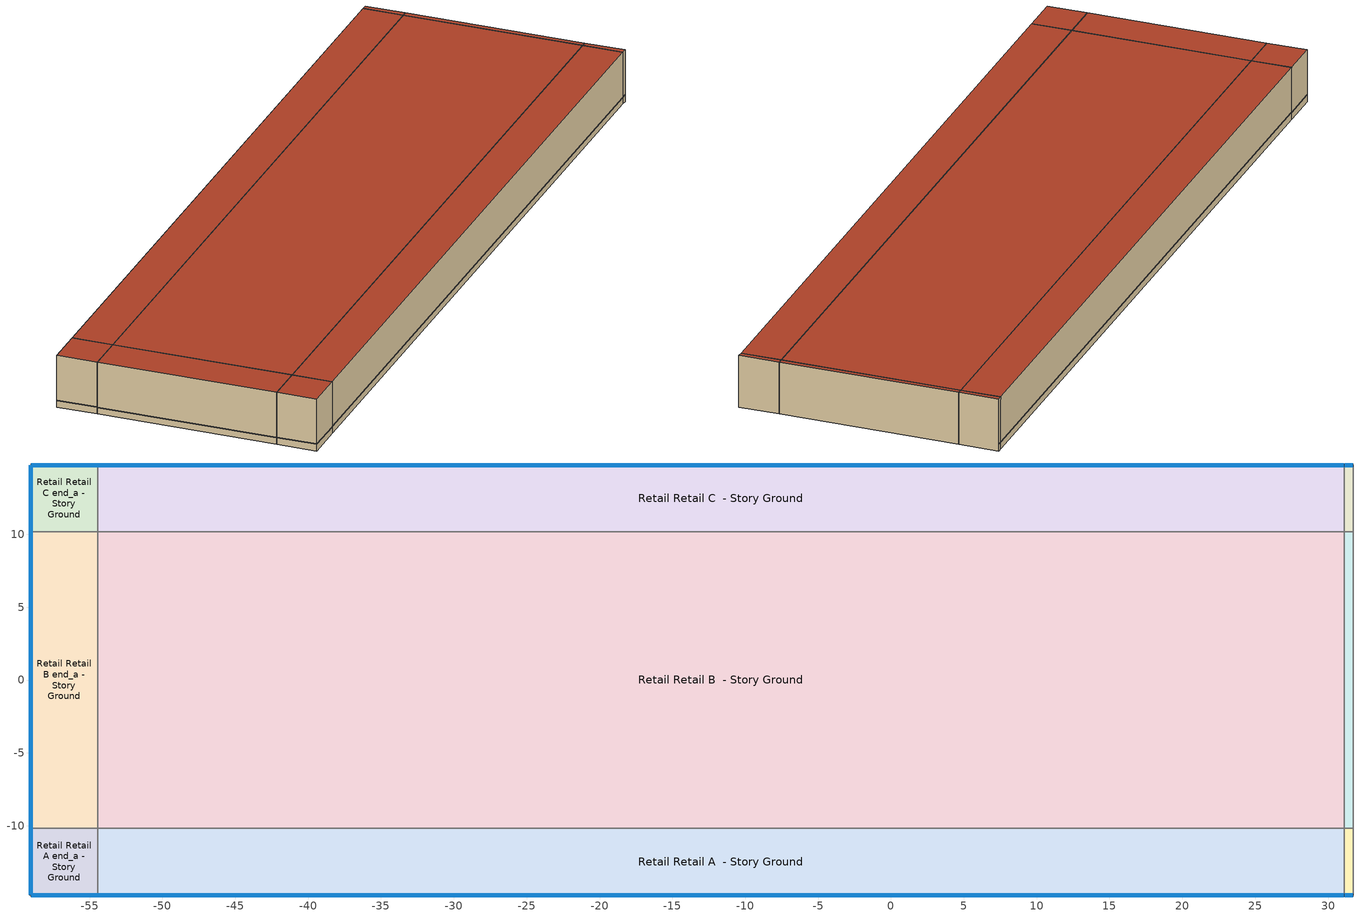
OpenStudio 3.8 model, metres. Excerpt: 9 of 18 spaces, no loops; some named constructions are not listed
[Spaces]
Retail Retail A end_a - Story Ground
 floor ground (Foundation F 126 Perim 914 Area 209): -59.02,-14.76 -59.02,-10.18 -54.45,-10.18 -54.45,-14.76 z0
 wall outside: -59.02,-10.18 -59.02,-14.76 -54.45,-14.76 z0:6.1
 wall to Retail Retail B end_a - Story Ground: -54.45,-10.18 -59.02,-10.18 z0:6.1
 wall to Retail Retail A  - Story Ground: -54.45,-14.76 -54.45,-10.18 z0:6.1
 window (Window U-0.75 SHGC 0.48): -59.02,-10.21 -59.02,-14.73 / -59,-14.76 -54.48,-14.76 z0.76:0.82
 roof outside: -54.45,-14.76 -54.45,-10.18 -59.02,-10.18 -59.02,-14.76 z6.1
Retail Retail B end_a - Story Ground
 floor ground (Foundation F 126 Perim 2037 Area 9312): -59.02,-10.18 -59.02,10.18 -54.45,10.18 -54.45,-10.18 z0
 wall outside: -59.02,10.18 -59.02,-10.18 z0:6.1
 wall to Retail Retail C end_a - Story Ground: -54.45,10.18 -59.02,10.18 z0:6.1
 wall to Retail Retail B  - Story Ground: -54.45,-10.18 -54.45,10.18 z0:6.1
 window (Window U-0.75 SHGC 0.48): -59.02,10.16 -59.02,-10.16 z0.76:0.82
 roof outside: -54.45,-10.18 -54.45,10.18 -59.02,10.18 -59.02,-10.18 z6.1
Retail Retail C end_a - Story Ground
 floor ground (Foundation F 126 Perim 914 Area 209): -59.02,10.18 -59.02,14.76 -54.45,14.76 -54.45,10.18 z0
 wall outside: -54.45,14.76 -59.02,14.76 -59.02,10.18 z0:6.1
 wall to Retail Retail C  - Story Ground: -54.45,10.18 -54.45,14.76 z0:6.1
 window (Window U-0.75 SHGC 0.48): -59.02,14.73 -59.02,10.21 / -54.48,14.76 -59,14.76 z0.76:0.82
 roof outside: -54.45,10.18 -54.45,14.76 -59.02,14.76 -59.02,10.18 z6.1
Retail Retail A  - Story Ground
 floor ground (Foundation F 126 Perim 8556 Area 39117): -54.45,-14.76 -54.45,-10.18 31.11,-10.18 31.11,-14.76 z0
 wall outside: -54.45,-14.76 31.11,-14.76 z0:6.1
 wall to Retail Retail B  - Story Ground: 31.11,-10.18 -54.45,-10.18 z0:6.1
 wall to Retail Entry A  - Story Ground: 31.11,-14.76 31.11,-10.18 z0:6.1
 window (Window U-0.75 SHGC 0.48): -54.43,-14.76 31.08,-14.76 z0.76:0.82
 roof outside: 31.11,-14.76 31.11,-10.18 -54.45,-10.18 -54.45,-14.76 z6.1
Retail Retail B  - Story Ground
 floor ground (Foundation F 126 Perim 0 Area 174266): -54.45,-10.18 -54.45,10.18 31.11,10.18 31.11,-10.18 z0
 wall to Retail Retail C  - Story Ground: 31.11,10.18 -54.45,10.18 z0:6.1
 wall to Retail Entry B  - Story Ground: 31.11,-10.18 31.11,10.18 z0:6.1
 roof outside: 31.11,-10.18 31.11,10.18 -54.45,10.18 -54.45,-10.18 z6.1
Retail Retail C  - Story Ground
 floor ground (Foundation F 126 Perim 8556 Area 39117): -54.45,10.18 -54.45,14.76 31.11,14.76 31.11,10.18 z0
 wall outside: 31.11,14.76 -54.45,14.76 z0:6.1
 wall to Retail Entry C  - Story Ground: 31.11,10.18 31.11,14.76 z0:6.1
 window (Window U-0.75 SHGC 0.48): 31.08,14.76 -54.43,14.76 z0.76:0.82
 roof outside: 31.11,10.18 31.11,14.76 -54.45,14.76 -54.45,10.18 z6.1
Retail Entry A  - Story Ground
 floor ground (Foundation F 126 Perim 061 Area 281): 31.11,-14.76 31.11,-10.18 31.72,-10.18 31.72,-14.76 z0
 wall outside: 31.11,-14.76 31.72,-14.76 z0:6.1
 wall to Retail Entry B  - Story Ground: 31.72,-10.18 31.11,-10.18 z0:6.1
 wall to Retail Point_of_Sale A  - Story Ground: 31.72,-14.76 31.72,-10.18 z0:6.1
 window (Window U-0.75 SHGC 0.48): 31.13,-14.76 31.69,-14.76 z0.76:0.83
 roof outside: 31.72,-14.76 31.72,-10.18 31.11,-10.18 31.11,-14.76 z6.1
Retail Entry B  - Story Ground
 floor ground (Foundation F 126 Perim 0 Area 125): 31.11,-10.18 31.11,10.18 31.72,10.18 31.72,-10.18 z0
 wall to Retail Entry C  - Story Ground: 31.72,10.18 31.11,10.18 z0:6.1
 wall to Retail Point_of_Sale B  - Story Ground: 31.72,-10.18 31.72,10.18 z0:6.1
 roof outside: 31.72,-10.18 31.72,10.18 31.11,10.18 31.11,-10.18 z6.1
Retail Entry C  - Story Ground
 floor ground (Foundation F 126 Perim 061 Area 281): 31.11,10.18 31.11,14.76 31.72,14.76 31.72,10.18 z0
 wall outside: 31.72,14.76 31.11,14.76 z0:6.1
 wall to Retail Point_of_Sale C  - Story Ground: 31.72,10.18 31.72,14.76 z0:6.1
 window (Window U-0.75 SHGC 0.48): 31.69,14.76 31.13,14.76 z0.76:0.83
 roof outside: 31.72,10.18 31.72,14.76 31.11,14.76 31.11,10.18 z6.1
[Schedule:Ruleset]
Name | Default Day Schedule | Summer Design Day Schedule | Winter Design Day Schedule
Clothing Schedule | Clothing Schedule Default Winter Clothes
Mercantile_Retail BLDG_LIGHT_EndUseData | Mercantile_Retail BLDG_LIGHT_EndUseData Default | Mercantile_Retail BLDG_LIGHT_EndUseData Summer Design Day | Mercantile_Retail BLDG_LIGHT_EndUseData Winter Design Day
Mercantile_Retail BLDG_EQUIP_EndUseData | Mercantile_Retail BLDG_EQUIP_EndUseData Default | Mercantile_Retail BLDG_EQUIP_EndUseData Summer Design Day | Mercantile_Retail BLDG_EQUIP_EndUseData Winter Design Day
Retail Infil Half On | Retail Infil Half On Default | Retail Infil Half On Summer Design Day | Retail Infil Half On Winter Design Day
Mercantile_Retail BLDG_LIGHT_EndUseData BPR Adjusted | Mercantile_Retail BLDG_LIGHT_EndUseData Default 1 | Mercantile_Retail BLDG_LIGHT_EndUseData Summer Design Day 1 | Mercantile_Retail BLDG_LIGHT_EndUseData Winter Design Day 1
Mercantile_Retail BLDG_EQUIP_EndUseData BPR Adjusted | Mercantile_Retail BLDG_EQUIP_EndUseData Default 1 | Mercantile_Retail BLDG_EQUIP_EndUseData Summer Design Day 1 | Mercantile_Retail BLDG_EQUIP_EndUseData Winter Design Day 1
[Schedule:Day]
Clothing Schedule Default Winter Clothes; Mercantile_Retail BLDG_LIGHT_EndUseData Summer Design Day; Mercantile_Retail BLDG_EQUIP_EndUseData Summer Design Day; Retail Infil Half On Winter Design Day; Mercantile_Retail BLDG_LIGHT_EndUseData Summer Design Day 1; Mercantile_Retail BLDG_EQUIP_EndUseData Summer Design Day 1: 24, 0, 1
Clothing Schedule Summer Clothes: 24, 0, 0.5
Air Velocity Schedule Default: 24, 0, 0.2
Work Efficiency Schedule Default; Mercantile_Retail BLDG_LIGHT_EndUseData Winter Design Day; Mercantile_Retail BLDG_EQUIP_EndUseData Winter Design Day; Mercantile_Retail BLDG_LIGHT_EndUseData Winter Design Day 1; Mercantile_Retail BLDG_EQUIP_EndUseData Winter Design Day 1: 24, 0, 0
Retail Bldg Occ Sat Day: Average, 4, 45, 0, 5, 0, 0.025, 5, 15, 0.05, 5, 30, 0.075, 5, 45, 0.1, 6, 0, 0.125, 6, 15, 0.15, 6, 30, 0.175, 6, 45, 0.2, 7, 0, 0.275, 7, 15, 0.35, 7, 30, 0.425, 7, 45, 0.5, 8, 0, 0.525, 8, 15, 0.55, 8, 30, 0.575, 8, 45, 0.6, 9, 0, 0.636364, 9, 15, 0.672727, 9, 30, 0.709091, 9, 45, 0.745455, 10, 0, 0.781818, 10, 7, 0.8, 15, 30, 0.8, 15, 45, 0.75, 16, 0, 0.7, 16, 15, 0.65, 16, 30, 0.6, 16, 45, 0.5, 17, 0, 0.4, 17, 15, 0.3, 17, 30, 0.2, 19, 30, 0.2, 19, 45, 0.175, 20, 0, 0.15, 20, 15, 0.125, 20, 30, 0.1, 20, 45, 0.075, 21, 0, 0.05, 21, 15, 0.025, 21, 30, 0, 24, 0, 0
Retail Bldg Occ Sun Day: Average, 5, 45, 0, 6, 0, 0.025, 6, 15, 0.05, 6, 30, 0.075, 6, 45, 0.1, 7, 0, 0.125, 7, 15, 0.15, 7, 30, 0.175, 7, 45, 0.2, 8, 15, 0.2, 8, 30, 0.217391, 8, 45, 0.234783, 9, 0, 0.252174, 9, 15, 0.269565, 9, 30, 0.286957, 9, 45, 0.304348, 10, 0, 0.321739, 10, 15, 0.33913, 10, 30, 0.356522, 10, 45, 0.373913, 11, 0, 0.391304, 11, 7, 0.4, 15, 30, 0.4, 15, 45, 0.35, 16, 0, 0.3, 16, 15, 0.25, 16, 30, 0.2, 16, 45, 0.175, 17, 0, 0.15, 17, 15, 0.125, 17, 30, 0.1, 17, 45, 0.075, 18, 0, 0.05, 18, 15, 0.025, 18, 30, 0, 24, 0, 0
Mercantile_Retail BLDG_LIGHT_EndUseData Default: Average, 0, 15, 0.0949353, 0, 30, 0.0826573, 0, 45, 0.0804308, 1, 0, 0.0782042, 1, 15, 0.0759777, 1, 30, 0.0737512, 1, 45, 0.0718121, 2, 0, 0.069873, 2, 15, 0.0679339, 2, 30, 0.0659947, 2, 45, 0.0655365, 3, 0, 0.0650782, 3, 15, 0.0646199, 3, 30, 0.0641616, 3, 45, 0.0659415, 4, 0, 0.0677214, 4, 15, 0.0695013, 4, 30, 0.0712813, 4, 45, 0.0775099, 5, 0, 0.0837386, 5, 15, 0.0899672, 5, 30, 0.0961959, 5, 45, 0.112231, 6, 0, 0.128267, 6, 15, 0.144303, 6, 30, 0.160338, 6, 45, 0.216883, 7, 0, 0.273428, 7, 15, 0.329972, 7, 30, 0.386517, 7, 45, 0.482703, 8, 0, 0.578889, 8, 15, 0.675075, 8, 30, 0.771261, 8, 45, 0.813948, 9, 0, 0.856634, 9, 15, 0.899321, 9, 30, 0.942007, 9, 45, 0.949002, 10, 0, 0.955997, 10, 15, 0.962992, 10, 30, 0.969987, 10, 45, 0.970167, 11, 0, 0.970348, 11, 15, 0.970528, 11, 30, 0.970708, 11, 45, 0.970744, 12, 0, 0.970781, 12, 15, 0.970817, 12, 30, 0.970854, 12, 45, 0.970914, 13, 0, 0.970973, 13, 15, 0.971033, 13, 30, 0.971093, 13, 45, 0.971154, 14, 0, 0.971215, 14, 15, 0.971276, 14, 30, 0.971337, 14, 45, 0.971338, 15, 0, 0.971338, 15, 15, 0.971339, 15, 30, 0.97134, 15, 45, 0.971347, 16, 0, 0.971355, 16, 15, 0.971362, 16, 30, 0.971369, 16, 45, 0.971331, 17, 0, 0.971293, 17, 15, 0.971255, 17, 30, 0.971217, 17, 45, 0.971133, 18, 0, 0.971049, 18, 15, 0.970964, 18, 30, 0.97088, 18, 45, 0.970731, 19, 0, 0.970582, 19, 15, 0.970434, 19, 30, 0.970285, 19, 45, 0.969479, 20, 0, 0.968674, 20, 15, 0.967868, 20, 30, 0.967063, 20, 45, 0.935605, 21, 0, 0.904148, 21, 15, 0.872691, 21, 30, 0.841234, 21, 45, 0.733932, 22, 0, 0.626629, 22, 15, 0.519327, 22, 30, 0.412025, 22, 45, 0.341961, 23, 0, 0.271897, 23, 15, 0.201833, 23, 30, 0.131769, 23, 45, 0.119491, 24, 0, 0.107213
Mercantile_Retail BLDG_LIGHT_EndUseData Sun Day: Average, 0, 7, 0.0120797, 0, 15, 0.0148425, 0, 22, 0, 0, 30, 0.0160736, 0, 37, 0.000666459, 0, 45, 0.000999689, 1, 0, 0.0185358, 1, 15, 0.0197669, 1, 30, 0.020998, 1, 45, 0.0222291, 2, 0, 0.0234603, 2, 15, 0.0246914, 2, 30, 0.0259225, 2, 45, 0.0271536, 3, 0, 0.0283847, 3, 15, 0.0296158, 3, 30, 0.0308469, 3, 45, 0.032078, 4, 0, 0.057921, 4, 15, 0.0837639, 4, 30, 0.109607, 4, 45, 0.13545, 5, 0, 0.216429, 5, 15, 0.297409, 5, 30, 0.378389, 5, 45, 0.459369, 6, 0, 0.549329, 6, 15, 0.63929, 6, 30, 0.72925, 6, 45, 0.819211, 7, 0, 0.855848, 7, 15, 0.892486, 7, 30, 0.929123, 7, 45, 0.965761, 8, 0, 0.966696, 8, 15, 0.967631, 8, 30, 0.968566, 8, 45, 0.969502, 9, 0, 0.969548, 9, 15, 0.969594, 9, 30, 0.969639, 9, 45, 0.969685, 10, 0, 0.969731, 10, 15, 0.969777, 10, 30, 0.969823, 10, 37, 0.969846, 10, 52, 0.969939, 11, 7, 0.970032, 11, 22, 0.970125, 11, 37, 0.970218, 11, 52, 0.970234, 12, 7, 0.970249, 12, 22, 0.970264, 12, 37, 0.970279, 12, 52, 0.970226, 13, 7, 0.970174, 13, 22, 0.970122, 13, 37, 0.97007, 13, 52, 0.970023, 14, 7, 0.969977, 14, 22, 0.96993, 14, 37, 0.969884, 14, 52, 0.969837, 15, 7, 0.969791, 15, 22, 0.969744, 15, 30, 0.969721, 15, 45, 0.969178, 16, 0, 0.968636, 16, 15, 0.968094, 16, 30, 0.967552, 16, 45, 0.95907, 17, 0, 0.950588, 17, 15, 0.942107, 17, 30, 0.933625, 17, 45, 0.895818, 18, 0, 0.85801, 18, 15, 0.820203, 18, 30, 0.782395, 18, 45, 0.730671, 19, 0, 0.678948, 19, 15, 0.627224, 19, 30, 0.575501, 19, 45, 0.527684, 20, 0, 0.479867, 20, 15, 0.43205, 20, 30, 0.384233, 20, 45, 0.329806, 21, 0, 0.275379, 21, 15, 0.220951, 21, 30, 0.166524, 21, 45, 0.141305, 22, 0, 0.116087, 22, 15, 0.0908682, 22, 30, 0.0656497, 22, 45, 0.055206, 23, 0, 0.0447623, 23, 15, 0.0343186, 23, 30, 0.0238749, 23, 45, 0.0191568, 24, 0, 0.0144388
Mercantile_Retail BLDG_EQUIP_EndUseData Default: Average, 0, 15, 0.61362, 0, 30, 0.59928, 0, 45, 0.58494, 1, 0, 0.571605, 1, 15, 0.55827, 1, 30, 0.544935, 1, 45, 0.5316, 2, 0, 0.5181, 2, 15, 0.5046, 2, 30, 0.4314, 2, 45, 0.428325, 3, 0, 0.42525, 3, 15, 0.422175, 3, 30, 0.4191, 3, 45, 0.4186, 4, 0, 0.4181, 4, 15, 0.4176, 4, 30, 0.4171, 4, 45, 0.417625, 5, 0, 0.41815, 5, 15, 0.418675, 5, 30, 0.4192, 5, 45, 0.420075, 6, 0, 0.42095, 6, 15, 0.421825, 6, 30, 0.4227, 6, 45, 0.425075, 7, 0, 0.42745, 7, 15, 0.429825, 7, 30, 0.4322, 7, 45, 0.4372, 8, 0, 0.4422, 8, 15, 0.4472, 8, 30, 0.4522, 8, 45, 0.46335, 9, 0, 0.4745, 9, 15, 0.48565, 9, 30, 0.4968, 9, 45, 0.5121, 10, 0, 0.5274, 10, 15, 0.5427, 10, 30, 0.558, 10, 45, 0.566565, 11, 0, 0.575129, 11, 15, 0.583694, 11, 30, 0.592259, 11, 45, 0.600824, 12, 0, 0.609388, 12, 15, 0.617953, 12, 30, 0.626518, 12, 37, 0.6308, 12, 52, 0.647975, 13, 7, 0.66515, 13, 22, 0.682325, 13, 37, 0.6995, 13, 52, 0.712125, 14, 7, 0.72475, 14, 22, 0.737375, 14, 37, 0.75, 14, 52, 0.75605, 15, 7, 0.7621, 15, 22, 0.76815, 15, 37, 0.7742, 15, 52, 0.776275, 16, 7, 0.77835, 16, 22, 0.780425, 16, 37, 0.7825, 16, 52, 0.783725, 17, 7, 0.78495, 17, 22, 0.786175, 17, 37, 0.7874, 17, 52, 0.788094, 18, 7, 0.788788, 18, 22, 0.789482, 18, 37, 0.790176, 18, 52, 0.790871, 19, 7, 0.791565, 19, 22, 0.792259, 19, 37, 0.792953, 19, 45, 0.7933, 20, 0, 0.789075, 20, 15, 0.78485, 20, 30, 0.780625, 20, 45, 0.7764, 21, 0, 0.768975, 21, 15, 0.76155, 21, 30, 0.754125, 21, 45, 0.7467, 22, 0, 0.735225, 22, 15, 0.72375, 22, 30, 0.712275, 22, 45, 0.7008, 23, 0, 0.686175, 23, 15, 0.67155, 23, 30, 0.656925, 23, 45, 0.6423, 24, 0, 0.62796
Mercantile_Retail BLDG_EQUIP_EndUseData Wknd Day; autogen Schedule Rule 7 1_day_sch: Average, 0, 15, 0.135921, 0, 30, 0.107766, 0, 45, 0.103504, 1, 0, 0.0992427, 1, 15, 0.0949812, 1, 30, 0.0907196, 1, 45, 0.0829189, 2, 0, 0.0751182, 2, 15, 0.0673174, 2, 30, 0.0595167, 2, 45, 0.0516437, 3, 0, 0.0437708, 3, 15, 0.0358978, 3, 30, 0.0280249, 3, 45, 0.0225355, 4, 0, 0.017046, 4, 15, 0.0115566, 4, 30, 0.00606724, 4, 45, 0.00455043, 5, 0, 0.00303362, 5, 15, 0.00151681, 5, 30, 0, 5, 45, 0.00527272, 6, 0, 0.0105454, 6, 15, 0.0158182, 6, 30, 0.0210909, 6, 45, 0.0288916, 7, 0, 0.0366923, 7, 15, 0.0444931, 7, 30, 0.0522938, 7, 45, 0.061828, 8, 0, 0.0713623, 8, 15, 0.0808965, 8, 30, 0.0904307, 8, 45, 0.102926, 9, 0, 0.115422, 9, 15, 0.127918, 9, 30, 0.140413, 9, 45, 0.147781, 10, 0, 0.155148, 10, 15, 0.162515, 10, 30, 0.169883, 10, 45, 0.177683, 11, 0, 0.185484, 11, 15, 0.193285, 11, 30, 0.201086, 11, 45, 0.215676, 12, 0, 0.230266, 12, 15, 0.244856, 12, 30, 0.259447, 12, 45, 0.279165, 13, 0, 0.298884, 13, 15, 0.318602, 13, 30, 0.338321, 13, 45, 0.362806, 14, 0, 0.387292, 14, 15, 0.411778, 14, 30, 0.436263, 14, 45, 0.465949, 15, 0, 0.495635, 15, 15, 0.525322, 15, 30, 0.555008, 15, 45, 0.577543, 16, 0, 0.600079, 16, 15, 0.622614, 16, 30, 0.64515, 16, 45, 0.658367, 17, 0, 0.671585, 17, 15, 0.684803, 17, 30, 0.698021, 17, 45, 0.700766, 18, 0, 0.703511, 18, 15, 0.706255, 18, 30, 0.709, 18, 45, 0.702355, 19, 0, 0.69571, 19, 15, 0.689065, 19, 30, 0.68242, 19, 45, 0.665952, 20, 0, 0.649483, 20, 15, 0.633015, 20, 30, 0.616547, 20, 45, 0.590978, 21, 0, 0.565409, 21, 15, 0.53984, 21, 30, 0.514271, 21, 45, 0.480684, 22, 0, 0.447098, 22, 15, 0.413511, 22, 30, 0.379925, 22, 45, 0.34004, 23, 0, 0.300155, 23, 15, 0.26027, 23, 30, 0.220385, 23, 45, 0.19223, 24, 0, 0.164075
Retail Infil Half On Default; Retail Infil Half On Summer Design Day: 6, 0, 1, 21, 0, 0.5, 24, 0, 1
Retail Infil Half On Sat Day: 6, 0, 1, 22, 0, 0.5, 24, 0, 1
Retail Infil Half On Sun Day: 8, 0, 1, 17, 0, 0.5, 24, 0, 1
Retail HtgSetp Sat Day: Average, 4, 15, 14.4444, 21, 0, 20, 24, 0, 14.4444
Retail HtgSetp Sun Day: Average, 5, 15, 14.4444, 18, 0, 20, 24, 0, 14.4444
Retail ClgSetp Sat Day: Average, 4, 15, 25, 21, 0, 21.6667, 24, 0, 25
Retail ClgSetp Sun Day: Average, 5, 15, 25, 18, 0, 21.6667, 24, 0, 25
Building Hours of Operation NonResidential Saturday; Building Hours of Operation NonResidential Sunday: 7, 15, 0, 17, 0, 1, 24, 0, 0
autogen Mercantile_Retail BLDG_LIGHT_EndUseData 1_day_sch: Average, 0, 15, 0.0329501, 0, 30, 0.0198038, 0, 45, 0.0174198, 1, 0, 0.0150358, 1, 15, 0.0126519, 1, 30, 0.0102679, 1, 45, 0.00819161, 2, 0, 0.00611536, 2, 15, 0.0040391, 2, 30, 0.00196284, 2, 45, 0.00147213, 3, 0, 0.000981422, 3, 15, 0.000490711, 3, 30, 0, 3, 45, 0.00190581, 4, 0, 0.00381163, 4, 15, 0.00571744, 4, 30, 0.00762326, 4, 45, 0.0142924, 5, 0, 0.0209616, 5, 15, 0.0276308, 5, 30, 0.0343, 5, 45, 0.0514696, 6, 0, 0.0686393, 6, 15, 0.0858089, 6, 30, 0.102979, 6, 45, 0.163522, 7, 0, 0.224066, 7, 15, 0.28461, 7, 30, 0.345154, 7, 45, 0.448142, 8, 0, 0.551131, 8, 15, 0.65412, 8, 30, 0.757108, 8, 45, 0.802814, 9, 0, 0.84852, 9, 15, 0.894225, 9, 30, 0.939931, 9, 45, 0.94742, 10, 0, 0.95491, 10, 15, 0.9624, 10, 30, 0.969889, 10, 45, 0.970082, 11, 0, 0.970275, 11, 15, 0.970468, 11, 30, 0.970661, 11, 45, 0.9707, 12, 0, 0.970739, 12, 15, 0.970778, 12, 30, 0.970817, 12, 45, 0.970881, 13, 0, 0.970945, 13, 15, 0.971009, 13, 30, 0.971073, 13, 45, 0.971138, 14, 0, 0.971204, 14, 15, 0.971269, 14, 30, 0.971334, 14, 45, 0.971335, 15, 0, 0.971336, 15, 15, 0.971337, 15, 30, 0.971338, 15, 45, 0.971346, 16, 0, 0.971354, 16, 15, 0.971361, 16, 30, 0.971369, 16, 45, 0.971329, 17, 0, 0.971288, 17, 15, 0.971247, 17, 30, 0.971207, 17, 45, 0.971116, 18, 0, 0.971026, 18, 15, 0.970936, 18, 30, 0.970845, 18, 45, 0.970686, 19, 0, 0.970527, 19, 15, 0.970367, 19, 30, 0.970208, 19, 45, 0.969345, 20, 0, 0.968483, 20, 15, 0.96762, 20, 30, 0.966758, 20, 45, 0.933076, 21, 0, 0.899394, 21, 15, 0.865712, 21, 30, 0.83203, 21, 45, 0.717139, 22, 0, 0.602248, 22, 15, 0.487357, 22, 30, 0.372466, 22, 45, 0.297447, 23, 0, 0.222427, 23, 15, 0.147408, 23, 30, 0.0723891, 23, 45, 0.0592428, 24, 0, 0.0460965
autogen Retail Activity 0_day_sch; autogen Retail Activity 1_day_sch: Average, 24, 0, 120
autogen Retail FRONT ENTRY COOLING 0_day_sch; autogen Retail FRONT ENTRY COOLING 1_day_sch: Average, 24, 0, 90
Mercantile_Retail BLDG_LIGHT_EndUseData Default 1: No, 0, 15, 0.0329501, 0, 30, 0.0198038, 0, 45, 0.0174198, 1, 0, 0.0150358, 1, 15, 0.0126519, 1, 30, 0.0102679, 1, 45, 0.00819161, 2, 0, 0.00611536, 2, 15, 0.0040391, 2, 30, 0.00196284, 2, 45, 0.00147213, 3, 0, 0.000981422, 3, 15, 0.000490711, 3, 30, 0, 3, 45, 0.00190581, 4, 0, 0.00381163, 4, 15, 0.00571744, 4, 30, 0.00762326, 4, 45, 0.0142924, 5, 0, 0.0209616, 5, 15, 0.0276308, 5, 30, 0.0343, 5, 45, 0.0514696, 6, 0, 0.0686393, 6, 15, 0.0858089, 6, 30, 0.102979, 6, 45, 0.163522, 7, 0, 0.224066, 7, 15, 0.28461, 7, 30, 0.345154, 7, 45, 0.448142, 8, 0, 0.551131, 8, 15, 0.65412, 8, 30, 0.757108, 8, 45, 0.802814, 9, 0, 0.84852, 9, 15, 0.894225, 9, 30, 0.939931, 9, 45, 0.94742, 10, 0, 0.95491, 10, 15, 0.9624, 10, 30, 0.969889, 10, 45, 0.970082, 11, 0, 0.970275, 11, 15, 0.970468, 11, 30, 0.970661, 11, 45, 0.9707, 12, 0, 0.970739, 12, 15, 0.970778, 12, 30, 0.970817, 12, 45, 0.970881, 13, 0, 0.970945, 13, 15, 0.971009, 13, 30, 0.971073, 13, 45, 0.971138, 14, 0, 0.971204, 14, 15, 0.971269, 14, 30, 0.971334, 14, 45, 0.971335, 15, 0, 0.971336, 15, 15, 0.971337, 15, 30, 0.971338, 15, 45, 0.971346, 16, 0, 0.971354, 16, 15, 0.971361, 16, 30, 0.971369, 16, 45, 0.971329, 17, 0, 0.971288, 17, 15, 0.971247, 17, 30, 0.971207, 17, 45, 0.971116, 18, 0, 0.971026, 18, 15, 0.970936, 18, 30, 0.970845, 18, 45, 0.970686, 19, 0, 0.970527, 19, 15, 0.970367, 19, 30, 0.970208, 19, 45, 0.969345, 20, 0, 0.968483, 20, 15, 0.96762, 20, 30, 0.966758, 20, 45, 0.933076, 21, 0, 0.899394, 21, 15, 0.865712, 21, 30, 0.83203, 21, 45, 0.717139, 22, 0, 0.602248, 22, 15, 0.487357, 22, 30, 0.372466, 22, 45, 0.297447, 23, 0, 0.222427, 23, 15, 0.147408, 23, 30, 0.0723891, 23, 45, 0.0592428, 24, 0, 0.0460965
Mercantile_Retail BLDG_EQUIP_EndUseData Default 1: No, 0, 15, 0.414405, 0, 30, 0.384166, 0, 45, 0.353927, 1, 0, 0.325808, 1, 15, 0.297688, 1, 30, 0.269568, 1, 45, 0.241448, 2, 0, 0.212981, 2, 15, 0.184513, 2, 30, 0.0301547, 2, 45, 0.0236704, 3, 0, 0.0171861, 3, 15, 0.0107017, 3, 30, 0.00421744, 3, 45, 0.00316308, 4, 0, 0.00210872, 4, 15, 0.00105436, 4, 30, 0, 4, 45, 0.00110708, 5, 0, 0.00221415, 5, 15, 0.00332123, 5, 30, 0.00442831, 5, 45, 0.00627344, 6, 0, 0.00811857, 6, 15, 0.0099637, 6, 30, 0.0118088, 6, 45, 0.016817, 7, 0, 0.0218252, 7, 15, 0.0268334, 7, 30, 0.0318417, 7, 45, 0.0423852, 8, 0, 0.0529288, 8, 15, 0.0634724, 8, 30, 0.074016, 8, 45, 0.0975282, 9, 0, 0.12104, 9, 15, 0.144553, 9, 30, 0.168065, 9, 45, 0.200328, 10, 0, 0.232592, 10, 15, 0.264855, 10, 30, 0.297118, 10, 45, 0.315179, 11, 0, 0.33324, 11, 15, 0.3513, 11, 30, 0.369361, 11, 45, 0.387421, 12, 0, 0.405482, 12, 15, 0.423542, 12, 30, 0.441603, 12, 37, 0.450633, 12, 52, 0.48685, 13, 7, 0.523068, 13, 22, 0.559285, 13, 37, 0.595502, 13, 52, 0.622125, 14, 7, 0.648747, 14, 22, 0.67537, 14, 37, 0.701992, 14, 52, 0.71475, 15, 7, 0.727508, 15, 22, 0.740266, 15, 37, 0.753023, 15, 52, 0.757399, 16, 7, 0.761775, 16, 22, 0.76615, 16, 37, 0.770526, 16, 52, 0.773109, 17, 7, 0.775692, 17, 22, 0.778275, 17, 37, 0.780859, 17, 52, 0.782322, 18, 7, 0.783786, 18, 22, 0.78525, 18, 37, 0.786713, 18, 52, 0.788177, 19, 7, 0.789641, 19, 22, 0.791104, 19, 37, 0.792568, 19, 45, 0.7933, 20, 0, 0.784391, 20, 15, 0.775481, 20, 30, 0.766572, 20, 45, 0.757663, 21, 0, 0.742005, 21, 15, 0.726348, 21, 30, 0.710691, 21, 45, 0.695034, 22, 0, 0.670836, 22, 15, 0.646639, 22, 30, 0.622441, 22, 45, 0.598244, 23, 0, 0.567404, 23, 15, 0.536563, 23, 30, 0.505723, 23, 45, 0.474883, 24, 0, 0.444644
[Schedule:Rule]
Schedule Rule 1: Schedule Ruleset=Clothing Schedule; Rule Order=0; Day Schedule=Clothing Schedule Summer Clothes; Date Specification Type=DateRange; Start Month=5; Start Day=1; End Month=9; End Day=30
Schedule Rule 5: Schedule Ruleset=Mercantile_Retail BLDG_LIGHT_EndUseData; Rule Order=0; Day Schedule=Mercantile_Retail BLDG_LIGHT_EndUseData Sun Day; Date Specification Type=DateRange; Start Month=1; Start Day=1; End Month=12; End Day=31; Apply Sunday=Yes
Schedule Rule 7: Schedule Ruleset=Mercantile_Retail BLDG_EQUIP_EndUseData; Rule Order=0; Day Schedule=Mercantile_Retail BLDG_EQUIP_EndUseData Wknd Day; Date Specification Type=DateRange; Start Month=1; Start Day=1; End Month=12; End Day=31; Apply Sunday=Yes; Apply Saturday=Yes
Schedule Rule 8: Schedule Ruleset=Retail Infil Half On; Rule Order=1; Day Schedule=Retail Infil Half On Sat Day; Date Specification Type=DateRange; Start Month=1; Start Day=1; End Month=12; End Day=31; Apply Saturday=Yes
Schedule Rule 9: Schedule Ruleset=Retail Infil Half On; Rule Order=0; Day Schedule=Retail Infil Half On Sun Day; Date Specification Type=DateRange; Start Month=1; Start Day=1; End Month=12; End Day=31; Apply Sunday=Yes
autogen Schedule Rule 7 1: Schedule Ruleset=Mercantile_Retail BLDG_EQUIP_EndUseData; Rule Order=1; Day Schedule=autogen Schedule Rule 7 1_day_sch; Date Specification Type=SpecificDates; Apply Sunday=Yes; Apply Saturday=Yes; Apply Monday=Yes; Apply Tuesday=Yes; Apply Wednesday=Yes; Apply Thursday=Yes; Apply Friday=Yes; Specific Month 1=1; Specific Day 1=7; Specific Month 2=1; Specific Day 2=14; Specific Month 3=1; Specific Day 3=21; Specific Month 4=1; Specific Day 4=28; Specific Month 5=2; Specific Day 5=4; Specific Month 6=2; Specific Day 6=11; Specific Month 7=2; Specific Day 7=18; Specific Month 8=2; Specific Day 8=25; Specific Month 9=3; Specific Day 9=4; Specific Month 10=3; Specific Day 10=11; Specific Month 11=3; Specific Day 11=18; Specific Month 12=3; Specific Day 12=25; Specific Month 13=4; Specific Day 13=1; Specific Month 14=4; Specific Day 14=8; Specific Month 15=4; Specific Day 15=15; Specific Month 16=4; Specific Day 16=22; Specific Month 17=4; Specific Day 17=29; Specific Month 18=5; Specific Day 18=6; Specific Month 19=5; Specific Day 19=13; Specific Month 20=5; Specific Day 20=20; Specific Month 21=5; Specific Day 21=27; Specific Month 22=6; Specific Day 22=3; Specific Month 23=6; Specific Day 23=10; Specific Month 24=6; Specific Day 24=17; Specific Month 25=6; Specific Day 25=24; Specific Month 26=7; Specific Day 26=1; Specific Month 27=7; Specific Day 27=8; Specific Month 28=7; Specific Day 28=15; Specific Month 29=7; Specific Day 29=22; Specific Month 30=7; Specific Day 30=29; Specific Month 31=8; Specific Day 31=5; Specific Month 32=8; Specific Day 32=12; Specific Month 33=8; Specific Day 33=19; Specific Month 34=8; Specific Day 34=26; Specific Month 35=9; Specific Day 35=2; Specific Month 36=9; Specific Day 36=9; Specific Month 37=9; Specific Day 37=16; Specific Month 38=9; Specific Day 38=23; Specific Month 39=9; Specific Day 39=30; Specific Month 40=10; Specific Day 40=7; Specific Month 41=10; Specific Day 41=14; Specific Month 42=10; Specific Day 42=21; Specific Month 43=10; Specific Day 43=28; Specific Month 44=11; Specific Day 44=4; Specific Month 45=11; Specific Day 45=11; Specific Month 46=11; Specific Day 46=18; Specific Month 47=11; Specific Day 47=25; Specific Month 48=12; Specific Day 48=2; Specific Month 49=12; Specific Day 49=9; Specific Month 50=12; Specific Day 50=16; Specific Month 51=12; Specific Day 51=23; Specific Month 52=12; Specific Day 52=30
autogen Mercantile_Retail BLDG_LIGHT_EndUseData 1: Schedule Ruleset=Mercantile_Retail BLDG_LIGHT_EndUseData; Rule Order=1; Day Schedule=autogen Mercantile_Retail BLDG_LIGHT_EndUseData 1_day_sch; Date Specification Type=SpecificDates; Apply Sunday=Yes; Apply Saturday=Yes; Apply Monday=Yes; Apply Tuesday=Yes; Apply Wednesday=Yes; Apply Thursday=Yes; Apply Friday=Yes; Specific Month 1=1; Specific Day 1=6; Specific Month 2=1; Specific Day 2=13; Specific Month 3=1; Specific Day 3=20; Specific Month 4=1; Specific Day 4=27; Specific Month 5=2; Specific Day 5=3; Specific Month 6=2; Specific Day 6=10; Specific Month 7=2; Specific Day 7=17; Specific Month 8=2; Specific Day 8=24; Specific Month 9=3; Specific Day 9=3; Specific Month 10=3; Specific Day 10=10; Specific Month 11=3; Specific Day 11=17; Specific Month 12=3; Specific Day 12=24; Specific Month 13=3; Specific Day 13=31; Specific Month 14=4; Specific Day 14=7; Specific Month 15=4; Specific Day 15=14; Specific Month 16=4; Specific Day 16=21; Specific Month 17=4; Specific Day 17=28; Specific Month 18=5; Specific Day 18=5; Specific Month 19=5; Specific Day 19=12; Specific Month 20=5; Specific Day 20=19; Specific Month 21=5; Specific Day 21=26; Specific Month 22=6; Specific Day 22=2; Specific Month 23=6; Specific Day 23=9; Specific Month 24=6; Specific Day 24=16; Specific Month 25=6; Specific Day 25=23; Specific Month 26=6; Specific Day 26=30; Specific Month 27=7; Specific Day 27=7; Specific Month 28=7; Specific Day 28=14; Specific Month 29=7; Specific Day 29=21; Specific Month 30=7; Specific Day 30=28; Specific Month 31=8; Specific Day 31=4; Specific Month 32=8; Specific Day 32=11; Specific Month 33=8; Specific Day 33=18; Specific Month 34=8; Specific Day 34=25; Specific Month 35=9; Specific Day 35=1; Specific Month 36=9; Specific Day 36=8; Specific Month 37=9; Specific Day 37=15; Specific Month 38=9; Specific Day 38=22; Specific Month 39=9; Specific Day 39=29; Specific Month 40=10; Specific Day 40=6; Specific Month 41=10; Specific Day 41=13; Specific Month 42=10; Specific Day 42=20; Specific Month 43=10; Specific Day 43=27; Specific Month 44=11; Specific Day 44=3; Specific Month 45=11; Specific Day 45=10; Specific Month 46=11; Specific Day 46=17; Specific Month 47=11; Specific Day 47=24; Specific Month 48=12; Specific Day 48=1; Specific Month 49=12; Specific Day 49=8; Specific Month 50=12; Specific Day 50=15; Specific Month 51=12; Specific Day 51=22; Specific Month 52=12; Specific Day 52=29
Schedule Rule 14: Schedule Ruleset=Mercantile_Retail BLDG_LIGHT_EndUseData BPR Adjusted; Rule Order=0; Day Schedule=Mercantile_Retail BLDG_LIGHT_EndUseData Sun Day; Date Specification Type=DateRange; Start Month=1; Start Day=1; End Month=12; End Day=31; Apply Sunday=Yes
autogen Mercantile_Retail BLDG_LIGHT_EndUseData 2: Schedule Ruleset=Mercantile_Retail BLDG_LIGHT_EndUseData BPR Adjusted; Rule Order=1; Day Schedule=autogen Mercantile_Retail BLDG_LIGHT_EndUseData 1_day_sch; Date Specification Type=SpecificDates; Apply Sunday=Yes; Apply Saturday=Yes; Apply Monday=Yes; Apply Tuesday=Yes; Apply Wednesday=Yes; Apply Thursday=Yes; Apply Friday=Yes; Specific Month 1=1; Specific Day 1=6; Specific Month 2=1; Specific Day 2=13; Specific Month 3=1; Specific Day 3=20; Specific Month 4=1; Specific Day 4=27; Specific Month 5=2; Specific Day 5=3; Specific Month 6=2; Specific Day 6=10; Specific Month 7=2; Specific Day 7=17; Specific Month 8=2; Specific Day 8=24; Specific Month 9=3; Specific Day 9=3; Specific Month 10=3; Specific Day 10=10; Specific Month 11=3; Specific Day 11=17; Specific Month 12=3; Specific Day 12=24; Specific Month 13=3; Specific Day 13=31; Specific Month 14=4; Specific Day 14=7; Specific Month 15=4; Specific Day 15=14; Specific Month 16=4; Specific Day 16=21; Specific Month 17=4; Specific Day 17=28; Specific Month 18=5; Specific Day 18=5; Specific Month 19=5; Specific Day 19=12; Specific Month 20=5; Specific Day 20=19; Specific Month 21=5; Specific Day 21=26; Specific Month 22=6; Specific Day 22=2; Specific Month 23=6; Specific Day 23=9; Specific Month 24=6; Specific Day 24=16; Specific Month 25=6; Specific Day 25=23; Specific Month 26=6; Specific Day 26=30; Specific Month 27=7; Specific Day 27=7; Specific Month 28=7; Specific Day 28=14; Specific Month 29=7; Specific Day 29=21; Specific Month 30=7; Specific Day 30=28; Specific Month 31=8; Specific Day 31=4; Specific Month 32=8; Specific Day 32=11; Specific Month 33=8; Specific Day 33=18; Specific Month 34=8; Specific Day 34=25; Specific Month 35=9; Specific Day 35=1; Specific Month 36=9; Specific Day 36=8; Specific Month 37=9; Specific Day 37=15; Specific Month 38=9; Specific Day 38=22; Specific Month 39=9; Specific Day 39=29; Specific Month 40=10; Specific Day 40=6; Specific Month 41=10; Specific Day 41=13; Specific Month 42=10; Specific Day 42=20; Specific Month 43=10; Specific Day 43=27; Specific Month 44=11; Specific Day 44=3; Specific Month 45=11; Specific Day 45=10; Specific Month 46=11; Specific Day 46=17; Specific Month 47=11; Specific Day 47=24; Specific Month 48=12; Specific Day 48=1; Specific Month 49=12; Specific Day 49=8; Specific Month 50=12; Specific Day 50=15; Specific Month 51=12; Specific Day 51=22; Specific Month 52=12; Specific Day 52=29
Schedule Rule 15: Schedule Ruleset=Mercantile_Retail BLDG_EQUIP_EndUseData BPR Adjusted; Rule Order=0; Day Schedule=Mercantile_Retail BLDG_EQUIP_EndUseData Wknd Day; Date Specification Type=DateRange; Start Month=1; Start Day=1; End Month=12; End Day=31; Apply Sunday=Yes; Apply Saturday=Yes
autogen Schedule Rule 7 2: Schedule Ruleset=Mercantile_Retail BLDG_EQUIP_EndUseData BPR Adjusted; Rule Order=1; Day Schedule=autogen Schedule Rule 7 1_day_sch; Date Specification Type=SpecificDates; Apply Sunday=Yes; Apply Saturday=Yes; Apply Monday=Yes; Apply Tuesday=Yes; Apply Wednesday=Yes; Apply Thursday=Yes; Apply Friday=Yes; Specific Month 1=1; Specific Day 1=7; Specific Month 2=1; Specific Day 2=14; Specific Month 3=1; Specific Day 3=21; Specific Month 4=1; Specific Day 4=28; Specific Month 5=2; Specific Day 5=4; Specific Month 6=2; Specific Day 6=11; Specific Month 7=2; Specific Day 7=18; Specific Month 8=2; Specific Day 8=25; Specific Month 9=3; Specific Day 9=4; Specific Month 10=3; Specific Day 10=11; Specific Month 11=3; Specific Day 11=18; Specific Month 12=3; Specific Day 12=25; Specific Month 13=4; Specific Day 13=1; Specific Month 14=4; Specific Day 14=8; Specific Month 15=4; Specific Day 15=15; Specific Month 16=4; Specific Day 16=22; Specific Month 17=4; Specific Day 17=29; Specific Month 18=5; Specific Day 18=6; Specific Month 19=5; Specific Day 19=13; Specific Month 20=5; Specific Day 20=20; Specific Month 21=5; Specific Day 21=27; Specific Month 22=6; Specific Day 22=3; Specific Month 23=6; Specific Day 23=10; Specific Month 24=6; Specific Day 24=17; Specific Month 25=6; Specific Day 25=24; Specific Month 26=7; Specific Day 26=1; Specific Month 27=7; Specific Day 27=8; Specific Month 28=7; Specific Day 28=15; Specific Month 29=7; Specific Day 29=22; Specific Month 30=7; Specific Day 30=29; Specific Month 31=8; Specific Day 31=5; Specific Month 32=8; Specific Day 32=12; Specific Month 33=8; Specific Day 33=19; Specific Month 34=8; Specific Day 34=26; Specific Month 35=9; Specific Day 35=2; Specific Month 36=9; Specific Day 36=9; Specific Month 37=9; Specific Day 37=16; Specific Month 38=9; Specific Day 38=23; Specific Month 39=9; Specific Day 39=30; Specific Month 40=10; Specific Day 40=7; Specific Month 41=10; Specific Day 41=14; Specific Month 42=10; Specific Day 42=21; Specific Month 43=10; Specific Day 43=28; Specific Month 44=11; Specific Day 44=4; Specific Month 45=11; Specific Day 45=11; Specific Month 46=11; Specific Day 46=18; Specific Month 47=11; Specific Day 47=25; Specific Month 48=12; Specific Day 48=2; Specific Month 49=12; Specific Day 49=9; Specific Month 50=12; Specific Day 50=16; Specific Month 51=12; Specific Day 51=23; Specific Month 52=12; Specific Day 52=30
